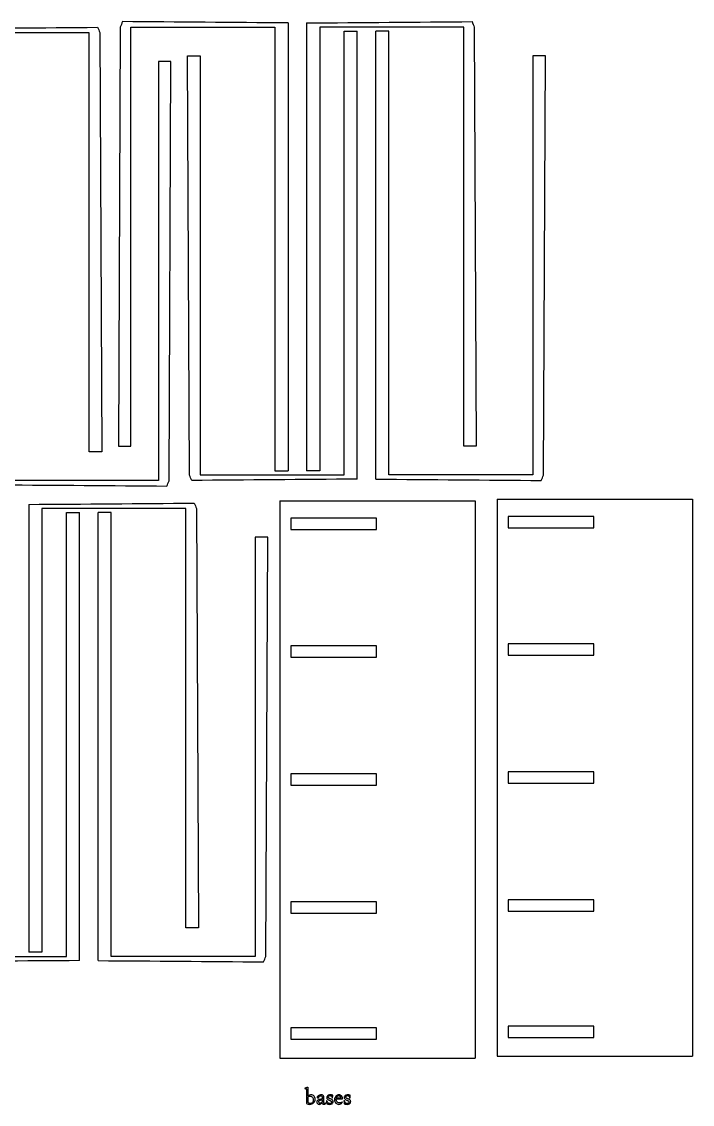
# Model space of a CAD drawing. Extents: x -303 to 288, y -142 to 145.
# Drawn here: x 109.4 to 287.6, y -142.2 to 145.4 of the extents above; entities that cross this region are included whole.
import ezdxf

# ---------------------------------------------------------------- set-up
doc = ezdxf.new("R2010")
doc.units = 0
doc.header["$MEASUREMENT"] = 0
doc.layers.add('LAYER_1', color=7, linetype='CONTINUOUS')

msp = doc.modelspace()

# ---------------------------------------------------------------- linework, layer by layer
at = {"layer": 'LAYER_1', "color": 1}
for points in [[(238.6884, 11.028), (261.4572, 11.028), (261.4572, 14.028), (238.6884, 14.028), (238.6884, 11.028)], [(238.6884, -22.8655), (261.4572, -22.8655), (261.4572, -19.8655), (238.6884, -19.8655), (238.6884, -22.8655)], [(238.6884, -56.8655), (261.4572, -56.8655), (261.4572, -53.8655), (238.6884, -53.8655), (238.6884, -56.8655)], [(238.6884, -90.8655), (261.4572, -90.8655), (261.4572, -87.8655), (238.6884, -87.8655), (238.6884, -90.8655)], [(238.6884, -124.3802), (261.4572, -124.3802), (261.4572, -121.3802), (238.6884, -121.3802), (238.6884, -124.3802)]]:
    msp.add_lwpolyline(points, close=True, dxfattribs=at)
for points, knots in [([(85.6237, 143.6142), (100.2971, 143.7142), (114.9507, 143.8342), (129.6041, 143.9542), (129.6041, 143.9542), (129.8153, 143.4794), (129.9999, 143.0044), (130.1845, 142.5296), (130.1845, 142.5296), (130.1845, 142.5296), (130.7045, 31.1508), (130.7045, 31.1508)], [0, 0, 0, 0, 0.25, 0.25, 0.25, 0.25, 0.5, 0.5, 0.5, 0.5, 1, 1, 1, 1]), ([(180.2009, 145.1093), (165.5275, 145.2093), (150.8739, 145.3293), (136.2205, 145.4493), (136.2205, 145.4493), (136.0093, 144.9745), (135.8247, 144.4995), (135.6401, 144.0247), (135.6401, 144.0247), (135.6401, 144.0247), (135.1201, 32.6459), (135.1201, 32.6459)], [0, 0, 0, 0, 0.25, 0.25, 0.25, 0.25, 0.5, 0.5, 0.5, 0.5, 1, 1, 1, 1]), ([(185.1145, 145.1093), (199.7879, 145.2093), (214.4415, 145.3293), (229.0949, 145.4493), (229.0949, 145.4493), (229.3061, 144.9745), (229.4907, 144.4995), (229.6753, 144.0247), (229.6753, 144.0247), (229.6753, 144.0247), (230.1953, 32.6459), (230.1953, 32.6459)], [0, 0, 0, 0, 0.25, 0.25, 0.25, 0.25, 0.5, 0.5, 0.5, 0.5, 1, 1, 1, 1]), ([(198.5964, 23.9159), (183.923, 23.8159), (169.2694, 23.6959), (154.616, 23.5759), (154.616, 23.5759), (154.4048, 24.0507), (154.2202, 24.5257), (154.0356, 25.0005), (154.0356, 25.0005), (154.0356, 25.0005), (153.5156, 136.3793), (153.5156, 136.3793)], [0, 0, 0, 0, 0.25, 0.25, 0.25, 0.25, 0.5, 0.5, 0.5, 0.5, 1, 1, 1, 1]), ([(203.51, 23.9159), (218.1834, 23.8159), (232.837, 23.6959), (247.4904, 23.5759), (247.4904, 23.5759), (247.7016, 24.0507), (247.8862, 24.5257), (248.0708, 25.0005), (248.0708, 25.0005), (248.0708, 25.0005), (248.5908, 136.3793), (248.5908, 136.3793)], [0, 0, 0, 0, 0.25, 0.25, 0.25, 0.25, 0.5, 0.5, 0.5, 0.5, 1, 1, 1, 1]), ([(104.0192, 22.4208), (118.6926, 22.3208), (133.3462, 22.2008), (147.9996, 22.0808), (147.9996, 22.0808), (148.2108, 22.5556), (148.3954, 23.0306), (148.58, 23.5054), (148.58, 23.5054), (148.58, 23.5054), (149.1, 134.8842), (149.1, 134.8842)], [0, 0, 0, 0, 0.25, 0.25, 0.25, 0.25, 0.5, 0.5, 0.5, 0.5, 1, 1, 1, 1]), ([(111.3191, 17.221), (125.9925, 17.321), (140.6461, 17.441), (155.2995, 17.561), (155.2995, 17.561), (155.5107, 17.0862), (155.6953, 16.6112), (155.8799, 16.1364), (155.8799, 16.1364), (155.8799, 16.1364), (156.3999, -95.2424), (156.3999, -95.2424)], [0, 0, 0, 0, 0.25, 0.25, 0.25, 0.25, 0.5, 0.5, 0.5, 0.5, 1, 1, 1, 1]), ([(180.9659, 13.5456), (180.9659, 13.5456), (203.7347, 13.5456), (203.7347, 13.5456), (203.7347, 13.5456), (203.7347, 13.5456), (203.7347, 10.5456), (203.7347, 10.5456), (203.7347, 10.5456), (203.7347, 10.5456), (180.9659, 10.5456), (180.9659, 10.5456), (180.9659, 10.5456), (180.9659, 10.5456), (180.9659, 13.5456), (180.9659, 13.5456)], [0, 0, 0, 0, 0.2, 0.2, 0.2, 0.2, 0.4, 0.4, 0.4, 0.4, 0.6, 0.6, 0.6, 0.6, 1, 1, 1, 1]), ([(124.801, -103.9724), (110.1276, -104.0724), (95.474, -104.1924), (80.8206, -104.3124), (80.8206, -104.3124), (80.6094, -103.8376), (80.4248, -103.3626), (80.2402, -102.8878), (80.2402, -102.8878), (80.2402, -102.8878), (79.7202, 8.491), (79.7202, 8.491)], [0, 0, 0, 0, 0.25, 0.25, 0.25, 0.25, 0.5, 0.5, 0.5, 0.5, 1, 1, 1, 1]), ([(129.7146, -103.9724), (144.388, -104.0724), (159.0416, -104.1924), (173.695, -104.3124), (173.695, -104.3124), (173.9062, -103.8376), (174.0908, -103.3626), (174.2754, -102.8878), (174.2754, -102.8878), (174.2754, -102.8878), (174.7954, 8.491), (174.7954, 8.491)], [0, 0, 0, 0, 0.25, 0.25, 0.25, 0.25, 0.5, 0.5, 0.5, 0.5, 1, 1, 1, 1]), ([(180.9659, -20.3479), (180.9659, -20.3479), (203.7347, -20.3479), (203.7347, -20.3479), (203.7347, -20.3479), (203.7347, -20.3479), (203.7347, -23.3479), (203.7347, -23.3479), (203.7347, -23.3479), (203.7347, -23.3479), (180.9659, -23.3479), (180.9659, -23.3479), (180.9659, -23.3479), (180.9659, -23.3479), (180.9659, -20.3479), (180.9659, -20.3479)], [0, 0, 0, 0, 0.2, 0.2, 0.2, 0.2, 0.4, 0.4, 0.4, 0.4, 0.6, 0.6, 0.6, 0.6, 1, 1, 1, 1]), ([(180.9659, -54.3479), (180.9659, -54.3479), (203.7347, -54.3479), (203.7347, -54.3479), (203.7347, -54.3479), (203.7347, -54.3479), (203.7347, -57.3479), (203.7347, -57.3479), (203.7347, -57.3479), (203.7347, -57.3479), (180.9659, -57.3479), (180.9659, -57.3479), (180.9659, -57.3479), (180.9659, -57.3479), (180.9659, -54.3479), (180.9659, -54.3479)], [0, 0, 0, 0, 0.2, 0.2, 0.2, 0.2, 0.4, 0.4, 0.4, 0.4, 0.6, 0.6, 0.6, 0.6, 1, 1, 1, 1]), ([(180.9659, -88.3479), (180.9659, -88.3479), (203.7347, -88.3479), (203.7347, -88.3479), (203.7347, -88.3479), (203.7347, -88.3479), (203.7347, -91.3479), (203.7347, -91.3479), (203.7347, -91.3479), (203.7347, -91.3479), (180.9659, -91.3479), (180.9659, -91.3479), (180.9659, -91.3479), (180.9659, -91.3479), (180.9659, -88.3479), (180.9659, -88.3479)], [0, 0, 0, 0, 0.2, 0.2, 0.2, 0.2, 0.4, 0.4, 0.4, 0.4, 0.6, 0.6, 0.6, 0.6, 1, 1, 1, 1]), ([(180.9659, -121.8626), (180.9659, -121.8626), (203.7347, -121.8626), (203.7347, -121.8626), (203.7347, -121.8626), (203.7347, -121.8626), (203.7347, -124.8626), (203.7347, -124.8626), (203.7347, -124.8626), (203.7347, -124.8626), (180.9659, -124.8626), (180.9659, -124.8626), (180.9659, -124.8626), (180.9659, -124.8626), (180.9659, -121.8626), (180.9659, -121.8626)], [0, 0, 0, 0, 0.2, 0.2, 0.2, 0.2, 0.4, 0.4, 0.4, 0.4, 0.6, 0.6, 0.6, 0.6, 1, 1, 1, 1])]:
    msp.add_open_spline(points, degree=3, knots=knots, dxfattribs=at)
for points in [[(138.4367, 32.6457), (138.4367, 32.6457), (138.4367, 143.9833), (138.4367, 143.9833)], [(138.4367, 143.9833), (138.4367, 143.9833), (176.7031, 143.9833), (176.7031, 143.9833)], [(176.7031, 143.9833), (176.7031, 143.9833), (176.7031, 26.1161), (176.7031, 26.1161)], [(180.2009, 145.1093), (180.2009, 145.1093), (180.2009, 26.1161), (180.2009, 26.1161)], [(185.1145, 145.1093), (185.1145, 145.1093), (185.1145, 26.1161), (185.1145, 26.1161)], [(188.6123, 143.9833), (188.6123, 143.9833), (188.6123, 26.1161), (188.6123, 26.1161)], [(226.8787, 143.9833), (226.8787, 143.9833), (188.6123, 143.9833), (188.6123, 143.9833)], [(226.8787, 32.6457), (226.8787, 32.6457), (226.8787, 143.9833), (226.8787, 143.9833)], [(127.3879, 142.4882), (127.3879, 142.4882), (89.1215, 142.4882), (89.1215, 142.4882)], [(127.3879, 31.1506), (127.3879, 31.1506), (127.3879, 142.4882), (127.3879, 142.4882)], [(195.0986, 25.0419), (195.0986, 25.0419), (195.0986, 142.9091), (195.0986, 142.9091)], [(195.0986, 142.9091), (195.0986, 142.9091), (198.5964, 142.9091), (198.5964, 142.9091)], [(198.5964, 23.9159), (198.5964, 23.9159), (198.5964, 142.9091), (198.5964, 142.9091)], [(203.51, 23.9159), (203.51, 23.9159), (203.51, 142.9091), (203.51, 142.9091)], [(207.0078, 142.9091), (207.0078, 142.9091), (203.51, 142.9091), (203.51, 142.9091)], [(207.0078, 25.0419), (207.0078, 25.0419), (207.0078, 142.9091), (207.0078, 142.9091)], [(153.5156, 136.3795), (153.5156, 136.3795), (156.8322, 136.3795), (156.8322, 136.3795)], [(156.8322, 136.3795), (156.8322, 136.3795), (156.8322, 25.0419), (156.8322, 25.0419)], [(245.2742, 136.3795), (245.2742, 136.3795), (245.2742, 25.0419), (245.2742, 25.0419)], [(248.5908, 136.3795), (248.5908, 136.3795), (245.2742, 136.3795), (245.2742, 136.3795)], [(145.7834, 134.8844), (145.7834, 134.8844), (145.7834, 23.5468), (145.7834, 23.5468)], [(149.1, 134.8844), (149.1, 134.8844), (145.7834, 134.8844), (145.7834, 134.8844)], [(135.1201, 32.6457), (135.1201, 32.6457), (138.4367, 32.6457), (138.4367, 32.6457)], [(230.1953, 32.6457), (230.1953, 32.6457), (226.8787, 32.6457), (226.8787, 32.6457)], [(130.7045, 31.1506), (130.7045, 31.1506), (127.3879, 31.1506), (127.3879, 31.1506)], [(176.7031, 26.1161), (176.7031, 26.1161), (180.2009, 26.1161), (180.2009, 26.1161)], [(188.6123, 26.1161), (188.6123, 26.1161), (185.1145, 26.1161), (185.1145, 26.1161)], [(145.7834, 23.5468), (145.7834, 23.5468), (107.517, 23.5468), (107.517, 23.5468)], [(156.8322, 25.0419), (156.8322, 25.0419), (195.0986, 25.0419), (195.0986, 25.0419)], [(245.2742, 25.0419), (245.2742, 25.0419), (207.0078, 25.0419), (207.0078, 25.0419)], [(178.0462, 18.1443), (178.0462, 18.1443), (178.0459, -129.8623), (178.0459, -129.8623)], [(178.0462, 18.1442), (178.0462, 18.1442), (229.9198, 18.1661), (229.9198, 18.1661)], [(203.7347, 18.1517), (203.7347, 18.1517), (203.7347, 18.1377), (203.7347, 18.1377)], [(206.2348, 18.1531), (206.2348, 18.1531), (206.2349, 18.1376), (206.2349, 18.1376)], [(229.9198, 18.1661), (229.9198, 18.1661), (229.9199, -129.8624), (229.9199, -129.8624)], [(235.7687, 18.6267), (235.7687, 18.6267), (235.7684, -129.3799), (235.7684, -129.3799)], [(235.7687, 18.6266), (235.7687, 18.6266), (287.6423, 18.6485), (287.6423, 18.6485)], [(261.4572, 18.6341), (261.4572, 18.6341), (261.4572, 18.6201), (261.4572, 18.6201)], [(263.9573, 18.6355), (263.9573, 18.6355), (263.9574, 18.62), (263.9574, 18.62)], [(287.6423, 18.6485), (287.6423, 18.6485), (287.6424, -129.38), (287.6424, -129.38)], [(111.3191, 17.221), (111.3191, 17.221), (111.3191, -101.7722), (111.3191, -101.7722)], [(114.8169, 16.095), (114.8169, 16.095), (114.8169, -101.7722), (114.8169, -101.7722)], [(153.0833, 16.095), (153.0833, 16.095), (114.8169, 16.095), (114.8169, 16.095)], [(121.3032, -102.8464), (121.3032, -102.8464), (121.3032, 15.0208), (121.3032, 15.0208)], [(121.3032, 15.0208), (121.3032, 15.0208), (124.801, 15.0208), (124.801, 15.0208)], [(124.801, -103.9724), (124.801, -103.9724), (124.801, 15.0208), (124.801, 15.0208)], [(129.7146, -103.9724), (129.7146, -103.9724), (129.7146, 15.0208), (129.7146, 15.0208)], [(133.2124, 15.0208), (133.2124, 15.0208), (129.7146, 15.0208), (129.7146, 15.0208)], [(133.2124, -102.8464), (133.2124, -102.8464), (133.2124, 15.0208), (133.2124, 15.0208)], [(153.0833, -95.2426), (153.0833, -95.2426), (153.0833, 16.095), (153.0833, 16.095)], [(171.4788, 8.4912), (171.4788, 8.4912), (171.4788, -102.8464), (171.4788, -102.8464)], [(174.7954, 8.4912), (174.7954, 8.4912), (171.4788, 8.4912), (171.4788, 8.4912)], [(156.3999, -95.2426), (156.3999, -95.2426), (153.0833, -95.2426), (153.0833, -95.2426)], [(83.0368, -102.8464), (83.0368, -102.8464), (121.3032, -102.8464), (121.3032, -102.8464)], [(114.8169, -101.7722), (114.8169, -101.7722), (111.3191, -101.7722), (111.3191, -101.7722)], [(171.4788, -102.8464), (171.4788, -102.8464), (133.2124, -102.8464), (133.2124, -102.8464)], [(235.7684, -129.38), (235.7684, -129.38), (287.6424, -129.38), (287.6424, -129.38)], [(178.0459, -129.8624), (178.0459, -129.8624), (229.9199, -129.8624), (229.9199, -129.8624)]]:
    msp.add_open_spline(points, degree=3, dxfattribs=at)
at = {"layer": 'LAYER_1', "color": 250}
for points, knots in [([(185.5972, -137.6333), (185.5887, -137.7024), (185.5817, -137.7843), (185.5746, -137.8774), (185.5746, -137.8774), (185.5676, -137.972), (185.5619, -138.0651), (185.5577, -138.1568), (185.5577, -138.1568), (185.5535, -138.2485), (185.5506, -138.336), (185.5478, -138.4193), (185.5478, -138.4193), (185.545, -138.5025), (185.5436, -138.5689), (185.5436, -138.6182), (185.5436, -138.6182), (185.5436, -138.6182), (185.5436, -139.8911), (185.5436, -139.8911), (185.5436, -139.8911), (185.6762, -139.8036), (185.8075, -139.7373), (185.9401, -139.6949), (185.9401, -139.6949), (186.0728, -139.6526), (186.2012, -139.63), (186.3253, -139.63), (186.3253, -139.63), (186.4876, -139.63), (186.6358, -139.6625), (186.7698, -139.726), (186.7698, -139.726), (186.9025, -139.7895), (187.0168, -139.8741), (187.1127, -139.9828), (187.1127, -139.9828), (187.2073, -140.09), (187.2807, -140.2142), (187.3329, -140.3539), (187.3329, -140.3539), (187.3865, -140.495), (187.4119, -140.6432), (187.4119, -140.8012), (187.4119, -140.8012), (187.4119, -141.0016), (187.3752, -141.185), (187.3004, -141.3501), (187.3004, -141.3501), (187.2256, -141.5152), (187.124, -141.6578), (186.997, -141.7763), (186.997, -141.7763), (186.8686, -141.8948), (186.7176, -141.9865), (186.5441, -142.0529), (186.5441, -142.0529), (186.3705, -142.1192), (186.1828, -142.1531), (185.981, -142.1531), (185.981, -142.1531), (185.8413, -142.1531), (185.6932, -142.1361), (185.5365, -142.1051), (185.5365, -142.1051), (185.3813, -142.0726), (185.2332, -142.0218), (185.0935, -141.9499), (185.0935, -141.9499), (185.0977, -141.741), (185.1005, -141.5844), (185.1005, -141.4828), (185.1005, -141.4828), (185.1005, -141.4828), (185.1005, -138.3826), (185.1005, -138.3826), (185.1005, -138.3826), (185.1005, -138.3022), (185.0963, -138.2387), (185.0892, -138.1893), (185.0892, -138.1893), (185.0808, -138.1413), (185.0624, -138.1032), (185.0328, -138.0764), (185.0328, -138.0764), (185.0046, -138.0482), (184.9636, -138.0284), (184.9114, -138.0143), (184.9114, -138.0143), (184.8592, -138.0002), (184.7872, -137.9861), (184.6955, -137.9734), (184.6955, -137.9734), (184.6955, -137.9734), (184.68, -137.8534), (184.68, -137.8534), (184.68, -137.8534), (184.7435, -137.8421), (184.8126, -137.8266), (184.8903, -137.8069), (184.8903, -137.8069), (184.9679, -137.7885), (185.0455, -137.7674), (185.1245, -137.7462), (185.1245, -137.7462), (185.2021, -137.7236), (185.2783, -137.6996), (185.3531, -137.6756), (185.3531, -137.6756), (185.4279, -137.6502), (185.4942, -137.6262), (185.5521, -137.6008), (185.5521, -137.6008), (185.5521, -137.6008), (185.5972, -137.6333), (185.5972, -137.6333)], [0, 0, 0, 0, 0.03333333, 0.03333333, 0.03333333, 0.03333333, 0.06666667, 0.06666667, 0.06666667, 0.06666667, 0.1, 0.1, 0.1, 0.1, 0.13333333, 0.13333333, 0.13333333, 0.13333333, 0.16666667, 0.16666667, 0.16666667, 0.16666667, 0.2, 0.2, 0.2, 0.2, 0.23333333, 0.23333333, 0.23333333, 0.23333333, 0.26666667, 0.26666667, 0.26666667, 0.26666667, 0.3, 0.3, 0.3, 0.3, 0.33333333, 0.33333333, 0.33333333, 0.33333333, 0.36666667, 0.36666667, 0.36666667, 0.36666667, 0.4, 0.4, 0.4, 0.4, 0.43333333, 0.43333333, 0.43333333, 0.43333333, 0.46666667, 0.46666667, 0.46666667, 0.46666667, 0.5, 0.5, 0.5, 0.5, 0.53333333, 0.53333333, 0.53333333, 0.53333333, 0.56666667, 0.56666667, 0.56666667, 0.56666667, 0.6, 0.6, 0.6, 0.6, 0.63333333, 0.63333333, 0.63333333, 0.63333333, 0.66666667, 0.66666667, 0.66666667, 0.66666667, 0.7, 0.7, 0.7, 0.7, 0.73333333, 0.73333333, 0.73333333, 0.73333333, 0.76666667, 0.76666667, 0.76666667, 0.76666667, 0.8, 0.8, 0.8, 0.8, 0.83333333, 0.83333333, 0.83333333, 0.83333333, 0.86666667, 0.86666667, 0.86666667, 0.86666667, 0.9, 0.9, 0.9, 0.9, 0.93333333, 0.93333333, 0.93333333, 0.93333333, 1, 1, 1, 1]), ([(185.5436, -141.5618), (185.5436, -141.6112), (185.5591, -141.6578), (185.5916, -141.7043), (185.5916, -141.7043), (185.6226, -141.7495), (185.6649, -141.789), (185.7172, -141.8243), (185.7172, -141.8243), (185.7694, -141.8581), (185.83, -141.8864), (185.9006, -141.9061), (185.9006, -141.9061), (185.9712, -141.9273), (186.0445, -141.9372), (186.1221, -141.9372), (186.1221, -141.9372), (186.2576, -141.9372), (186.3747, -141.9089), (186.4763, -141.8525), (186.4763, -141.8525), (186.5765, -141.796), (186.6584, -141.7213), (186.7233, -141.6281), (186.7233, -141.6281), (186.7882, -141.5336), (186.8362, -141.4263), (186.8686, -141.3064), (186.8686, -141.3064), (186.8997, -141.1879), (186.9166, -141.0637), (186.9166, -140.9367), (186.9166, -140.9367), (186.9166, -140.8055), (186.8968, -140.6799), (186.8587, -140.5613), (186.8587, -140.5613), (186.8192, -140.4428), (186.7642, -140.3384), (186.6908, -140.2481), (186.6908, -140.2481), (186.6174, -140.1592), (186.5285, -140.0886), (186.4213, -140.0364), (186.4213, -140.0364), (186.3155, -139.9828), (186.1955, -139.9574), (186.0601, -139.9574), (186.0601, -139.9574), (185.9796, -139.9574), (185.8964, -139.9673), (185.8103, -139.9856), (185.8103, -139.9856), (185.7228, -140.0054), (185.6339, -140.0406), (185.5436, -140.0943), (185.5436, -140.0943), (185.5436, -140.0943), (185.5436, -141.5618), (185.5436, -141.5618)], [0, 0, 0, 0, 0.0625, 0.0625, 0.0625, 0.0625, 0.125, 0.125, 0.125, 0.125, 0.1875, 0.1875, 0.1875, 0.1875, 0.25, 0.25, 0.25, 0.25, 0.3125, 0.3125, 0.3125, 0.3125, 0.375, 0.375, 0.375, 0.375, 0.4375, 0.4375, 0.4375, 0.4375, 0.5, 0.5, 0.5, 0.5, 0.5625, 0.5625, 0.5625, 0.5625, 0.625, 0.625, 0.625, 0.625, 0.6875, 0.6875, 0.6875, 0.6875, 0.75, 0.75, 0.75, 0.75, 0.8125, 0.8125, 0.8125, 0.8125, 0.875, 0.875, 0.875, 0.875, 1, 1, 1, 1]), ([(189.259, -140.7349), (189.2619, -140.7151), (189.2633, -140.6912), (189.2633, -140.6643), (189.2633, -140.6643), (189.2633, -140.6643), (189.2633, -140.3624), (189.2633, -140.3624), (189.2633, -140.3624), (189.2633, -140.2213), (189.2294, -140.1055), (189.1631, -140.0124), (189.1631, -140.0124), (189.0954, -139.9207), (188.9867, -139.8741), (188.8385, -139.8741), (188.8385, -139.8741), (188.7581, -139.8741), (188.6904, -139.8897), (188.6339, -139.9179), (188.6339, -139.9179), (188.5775, -139.9475), (188.5295, -139.9842), (188.4928, -140.0322), (188.4928, -140.0322), (188.4561, -140.0787), (188.4279, -140.1324), (188.4096, -140.193), (188.4096, -140.193), (188.3926, -140.2537), (188.3827, -140.3172), (188.3827, -140.3835), (188.3827, -140.3835), (188.339, -140.4188), (188.2783, -140.4372), (188.2007, -140.4372), (188.2007, -140.4372), (188.1386, -140.4372), (188.078, -140.423), (188.0215, -140.3934), (188.0215, -140.3934), (187.9651, -140.3652), (187.9368, -140.3214), (187.9368, -140.2636), (187.9368, -140.2636), (187.9368, -140.2184), (187.9538, -140.1733), (187.9891, -140.1267), (187.9891, -140.1267), (188.0229, -140.0801), (188.0681, -140.0336), (188.1245, -139.9884), (188.1245, -139.9884), (188.181, -139.9433), (188.2445, -139.8995), (188.3136, -139.8586), (188.3136, -139.8586), (188.3813, -139.8163), (188.4519, -139.781), (188.5239, -139.75), (188.5239, -139.75), (188.7087, -139.6709), (188.8907, -139.63), (189.07, -139.63), (189.07, -139.63), (189.1574, -139.63), (189.2407, -139.6427), (189.3169, -139.6653), (189.3169, -139.6653), (189.3945, -139.6893), (189.4622, -139.726), (189.5201, -139.7768), (189.5201, -139.7768), (189.578, -139.829), (189.6231, -139.8939), (189.657, -139.9743), (189.657, -139.9743), (189.6894, -140.0533), (189.7064, -140.1493), (189.7064, -140.2594), (189.7064, -140.2594), (189.7064, -140.4245), (189.7035, -140.615), (189.6979, -140.8323), (189.6979, -140.8323), (189.6923, -141.0482), (189.6894, -141.2881), (189.6894, -141.5533), (189.6894, -141.5533), (189.6894, -141.6606), (189.7106, -141.7452), (189.7515, -141.8045), (189.7515, -141.8045), (189.7924, -141.8652), (189.8503, -141.8962), (189.9251, -141.8962), (189.9251, -141.8962), (189.9914, -141.8962), (190.0634, -141.8722), (190.1396, -141.8257), (190.1396, -141.8257), (190.1396, -141.8257), (190.2144, -141.9372), (190.2144, -141.9372), (190.2144, -141.9372), (190.1509, -141.9978), (190.0732, -142.0472), (189.9815, -142.0867), (189.9815, -142.0867), (189.8884, -142.1248), (189.7953, -142.1446), (189.7021, -142.1446), (189.7021, -142.1446), (189.6062, -142.1446), (189.5173, -142.1178), (189.4354, -142.0656), (189.4354, -142.0656), (189.3536, -142.0134), (189.3, -141.923), (189.2717, -141.7975), (189.2717, -141.7975), (189.2449, -141.8158), (189.2012, -141.8454), (189.1433, -141.8835), (189.1433, -141.8835), (189.0855, -141.9216), (189.0206, -141.9611), (188.9458, -142.0021), (188.9458, -142.0021), (188.871, -142.0416), (188.7906, -142.0769), (188.7059, -142.1065), (188.7059, -142.1065), (188.6198, -142.1375), (188.5394, -142.1531), (188.4618, -142.1531), (188.4618, -142.1531), (188.3715, -142.1531), (188.2882, -142.1361), (188.2134, -142.1023), (188.2134, -142.1023), (188.1386, -142.0698), (188.0751, -142.0246), (188.0215, -141.9682), (188.0215, -141.9682), (187.9679, -141.9118), (187.927, -141.8468), (187.8973, -141.7749), (187.8973, -141.7749), (187.8691, -141.7015), (187.8536, -141.6239), (187.8536, -141.5406), (187.8536, -141.5406), (187.8536, -141.3995), (187.8945, -141.2796), (187.9764, -141.1794), (187.9764, -141.1794), (188.0568, -141.0778), (188.164, -141.0002), (188.2967, -140.9452), (188.2967, -140.9452), (188.3926, -140.9071), (188.521, -140.8675), (188.6833, -140.828), (188.6833, -140.828), (188.8442, -140.7871), (189.0361, -140.7561), (189.259, -140.7349)], [0, 0, 0, 0, 0.02325581, 0.02325581, 0.02325581, 0.02325581, 0.04651163, 0.04651163, 0.04651163, 0.04651163, 0.06976744, 0.06976744, 0.06976744, 0.06976744, 0.09302326, 0.09302326, 0.09302326, 0.09302326, 0.11627907, 0.11627907, 0.11627907, 0.11627907, 0.13953488, 0.13953488, 0.13953488, 0.13953488, 0.1627907, 0.1627907, 0.1627907, 0.1627907, 0.18604651, 0.18604651, 0.18604651, 0.18604651, 0.20930233, 0.20930233, 0.20930233, 0.20930233, 0.23255814, 0.23255814, 0.23255814, 0.23255814, 0.25581395, 0.25581395, 0.25581395, 0.25581395, 0.27906977, 0.27906977, 0.27906977, 0.27906977, 0.30232558, 0.30232558, 0.30232558, 0.30232558, 0.3255814, 0.3255814, 0.3255814, 0.3255814, 0.34883721, 0.34883721, 0.34883721, 0.34883721, 0.37209302, 0.37209302, 0.37209302, 0.37209302, 0.39534884, 0.39534884, 0.39534884, 0.39534884, 0.41860465, 0.41860465, 0.41860465, 0.41860465, 0.44186047, 0.44186047, 0.44186047, 0.44186047, 0.46511628, 0.46511628, 0.46511628, 0.46511628, 0.48837209, 0.48837209, 0.48837209, 0.48837209, 0.51162791, 0.51162791, 0.51162791, 0.51162791, 0.53488372, 0.53488372, 0.53488372, 0.53488372, 0.55813953, 0.55813953, 0.55813953, 0.55813953, 0.58139535, 0.58139535, 0.58139535, 0.58139535, 0.60465116, 0.60465116, 0.60465116, 0.60465116, 0.62790698, 0.62790698, 0.62790698, 0.62790698, 0.65116279, 0.65116279, 0.65116279, 0.65116279, 0.6744186, 0.6744186, 0.6744186, 0.6744186, 0.69767442, 0.69767442, 0.69767442, 0.69767442, 0.72093023, 0.72093023, 0.72093023, 0.72093023, 0.74418605, 0.74418605, 0.74418605, 0.74418605, 0.76744186, 0.76744186, 0.76744186, 0.76744186, 0.79069767, 0.79069767, 0.79069767, 0.79069767, 0.81395349, 0.81395349, 0.81395349, 0.81395349, 0.8372093, 0.8372093, 0.8372093, 0.8372093, 0.86046512, 0.86046512, 0.86046512, 0.86046512, 0.88372093, 0.88372093, 0.88372093, 0.88372093, 0.90697674, 0.90697674, 0.90697674, 0.90697674, 0.93023256, 0.93023256, 0.93023256, 0.93023256, 0.95348837, 0.95348837, 0.95348837, 0.95348837, 1, 1, 1, 1]), ([(189.252, -141.5985), (189.252, -141.4828), (189.2534, -141.3699), (189.2562, -141.2598), (189.2562, -141.2598), (189.2576, -141.1498), (189.259, -141.0369), (189.259, -140.9212), (189.259, -140.9212), (189.1857, -140.9282), (189.1095, -140.9395), (189.0347, -140.9522), (189.0347, -140.9522), (188.9585, -140.9635), (188.8851, -140.9804), (188.8131, -140.9988), (188.8131, -140.9988), (188.7412, -141.0185), (188.6734, -141.0425), (188.6099, -141.0736), (188.6099, -141.0736), (188.5478, -141.1032), (188.4928, -141.1399), (188.4491, -141.1808), (188.4491, -141.1808), (188.3799, -141.2415), (188.3461, -141.3205), (188.3461, -141.4165), (188.3461, -141.4165), (188.3461, -141.5322), (188.3757, -141.6295), (188.435, -141.71), (188.435, -141.71), (188.4942, -141.7904), (188.5859, -141.8299), (188.7101, -141.8299), (188.7101, -141.8299), (188.7976, -141.8299), (188.8907, -141.8087), (188.9867, -141.7678), (188.9867, -141.7678), (189.0827, -141.7269), (189.1716, -141.6705), (189.252, -141.5985)], [0, 0, 0, 0, 0.08333333, 0.08333333, 0.08333333, 0.08333333, 0.16666667, 0.16666667, 0.16666667, 0.16666667, 0.25, 0.25, 0.25, 0.25, 0.33333333, 0.33333333, 0.33333333, 0.33333333, 0.41666667, 0.41666667, 0.41666667, 0.41666667, 0.5, 0.5, 0.5, 0.5, 0.58333333, 0.58333333, 0.58333333, 0.58333333, 0.66666667, 0.66666667, 0.66666667, 0.66666667, 0.75, 0.75, 0.75, 0.75, 0.83333333, 0.83333333, 0.83333333, 0.83333333, 1, 1, 1, 1]), ([(191.9261, -140.416), (191.9176, -140.3313), (191.8964, -140.2509), (191.8612, -140.1789), (191.8612, -140.1789), (191.8273, -140.1055), (191.7821, -140.042), (191.7257, -139.9898), (191.7257, -139.9898), (191.6692, -139.9376), (191.6029, -139.8967), (191.5281, -139.8685), (191.5281, -139.8685), (191.4548, -139.8389), (191.3743, -139.8247), (191.2897, -139.8247), (191.2897, -139.8247), (191.236, -139.8247), (191.1866, -139.8332), (191.1387, -139.8501), (191.1387, -139.8501), (191.0893, -139.8657), (191.0469, -139.8897), (191.0103, -139.9207), (191.0103, -139.9207), (190.9722, -139.9503), (190.9425, -139.9884), (190.9214, -140.0336), (190.9214, -140.0336), (190.8988, -140.0787), (190.8875, -140.1309), (190.8875, -140.1888), (190.8875, -140.1888), (190.8875, -140.2579), (190.9058, -140.3172), (190.9397, -140.368), (190.9397, -140.368), (190.9736, -140.4202), (191.0201, -140.4654), (191.0766, -140.5049), (191.0766, -140.5049), (191.133, -140.5444), (191.1979, -140.5797), (191.2699, -140.6107), (191.2699, -140.6107), (191.3433, -140.6404), (191.4181, -140.6714), (191.4957, -140.701), (191.4957, -140.701), (191.5818, -140.7377), (191.6664, -140.7758), (191.7497, -140.8153), (191.7497, -140.8153), (191.8343, -140.8548), (191.9091, -140.9014), (191.9755, -140.955), (191.9755, -140.955), (192.0418, -141.0101), (192.094, -141.0736), (192.1349, -141.1484), (192.1349, -141.1484), (192.1744, -141.2217), (192.1942, -141.3106), (192.1942, -141.4122), (192.1942, -141.4122), (192.1942, -141.542), (192.1674, -141.6535), (192.1123, -141.7452), (192.1123, -141.7452), (192.0559, -141.837), (191.9853, -141.9146), (191.8964, -141.9753), (191.8964, -141.9753), (191.8089, -142.0359), (191.7088, -142.0797), (191.5973, -142.1093), (191.5973, -142.1093), (191.4858, -142.1375), (191.3729, -142.1531), (191.26, -142.1531), (191.26, -142.1531), (191.1881, -142.1531), (191.1161, -142.1474), (191.0427, -142.1361), (191.0427, -142.1361), (190.9693, -142.1248), (190.9016, -142.1121), (190.8381, -142.0994), (190.8381, -142.0994), (190.7803, -142.0853), (190.7252, -142.0712), (190.6716, -142.0599), (190.6716, -142.0599), (190.6166, -142.0472), (190.5587, -142.0388), (190.4952, -142.0331), (190.4952, -142.0331), (190.4924, -141.9851), (190.4882, -141.9259), (190.4811, -141.8553), (190.4811, -141.8553), (190.474, -141.7833), (190.467, -141.71), (190.4585, -141.6352), (190.4585, -141.6352), (190.4501, -141.5618), (190.4402, -141.4898), (190.4317, -141.4221), (190.4317, -141.4221), (190.4218, -141.3558), (190.4105, -141.3022), (190.4007, -141.2641), (190.4007, -141.2641), (190.4007, -141.2641), (190.5404, -141.226), (190.5404, -141.226), (190.5404, -141.226), (190.5799, -141.3205), (190.6222, -141.4108), (190.6688, -141.4997), (190.6688, -141.4997), (190.7153, -141.5872), (190.7718, -141.6648), (190.8367, -141.7325), (190.8367, -141.7325), (190.9016, -141.8003), (190.975, -141.8553), (191.0568, -141.8962), (191.0568, -141.8962), (191.1401, -141.9372), (191.2374, -141.9583), (191.3503, -141.9583), (191.3503, -141.9583), (191.459, -141.9583), (191.5535, -141.9287), (191.6368, -141.8694), (191.6368, -141.8694), (191.7186, -141.8102), (191.761, -141.7198), (191.761, -141.5985), (191.761, -141.5985), (191.761, -141.5293), (191.744, -141.4687), (191.713, -141.415), (191.713, -141.415), (191.6805, -141.3614), (191.6382, -141.3135), (191.5846, -141.2725), (191.5846, -141.2725), (191.531, -141.2302), (191.4703, -141.1935), (191.4025, -141.1625), (191.4025, -141.1625), (191.3348, -141.13), (191.2643, -141.099), (191.1895, -141.0693), (191.1895, -141.0693), (191.1048, -141.0341), (191.0201, -140.996), (190.9355, -140.955), (190.9355, -140.955), (190.8508, -140.9155), (190.776, -140.869), (190.7097, -140.8153), (190.7097, -140.8153), (190.6434, -140.7617), (190.5898, -140.6968), (190.5488, -140.6234), (190.5488, -140.6234), (190.5079, -140.5486), (190.4867, -140.4583), (190.4867, -140.3539), (190.4867, -140.3539), (190.4867, -140.2269), (190.5136, -140.1182), (190.5672, -140.0279), (190.5672, -140.0279), (190.6208, -139.9362), (190.6899, -139.8614), (190.7746, -139.8022), (190.7746, -139.8022), (190.8579, -139.7429), (190.9538, -139.6992), (191.0611, -139.6723), (191.0611, -139.6723), (191.1697, -139.6441), (191.277, -139.63), (191.3842, -139.63), (191.3842, -139.63), (191.4943, -139.63), (191.6043, -139.6413), (191.713, -139.6639), (191.713, -139.6639), (191.8216, -139.6865), (191.9444, -139.6992), (192.0827, -139.7048), (192.0827, -139.7048), (192.0742, -139.7937), (192.0686, -139.877), (192.0658, -139.9546), (192.0658, -139.9546), (192.0629, -140.0336), (192.0615, -140.1182), (192.0615, -140.21), (192.0615, -140.21), (192.0615, -140.21), (192.0615, -140.4118), (192.0615, -140.4118), (192.0615, -140.4118), (192.0615, -140.4118), (191.9261, -140.416), (191.9261, -140.416)], [0, 0, 0, 0, 0.01851852, 0.01851852, 0.01851852, 0.01851852, 0.03703704, 0.03703704, 0.03703704, 0.03703704, 0.05555556, 0.05555556, 0.05555556, 0.05555556, 0.07407407, 0.07407407, 0.07407407, 0.07407407, 0.09259259, 0.09259259, 0.09259259, 0.09259259, 0.11111111, 0.11111111, 0.11111111, 0.11111111, 0.12962963, 0.12962963, 0.12962963, 0.12962963, 0.14814815, 0.14814815, 0.14814815, 0.14814815, 0.16666667, 0.16666667, 0.16666667, 0.16666667, 0.18518519, 0.18518519, 0.18518519, 0.18518519, 0.2037037, 0.2037037, 0.2037037, 0.2037037, 0.22222222, 0.22222222, 0.22222222, 0.22222222, 0.24074074, 0.24074074, 0.24074074, 0.24074074, 0.25925926, 0.25925926, 0.25925926, 0.25925926, 0.27777778, 0.27777778, 0.27777778, 0.27777778, 0.2962963, 0.2962963, 0.2962963, 0.2962963, 0.31481481, 0.31481481, 0.31481481, 0.31481481, 0.33333333, 0.33333333, 0.33333333, 0.33333333, 0.35185185, 0.35185185, 0.35185185, 0.35185185, 0.37037037, 0.37037037, 0.37037037, 0.37037037, 0.38888889, 0.38888889, 0.38888889, 0.38888889, 0.40740741, 0.40740741, 0.40740741, 0.40740741, 0.42592593, 0.42592593, 0.42592593, 0.42592593, 0.44444444, 0.44444444, 0.44444444, 0.44444444, 0.46296296, 0.46296296, 0.46296296, 0.46296296, 0.48148148, 0.48148148, 0.48148148, 0.48148148, 0.5, 0.5, 0.5, 0.5, 0.51851852, 0.51851852, 0.51851852, 0.51851852, 0.53703704, 0.53703704, 0.53703704, 0.53703704, 0.55555556, 0.55555556, 0.55555556, 0.55555556, 0.57407407, 0.57407407, 0.57407407, 0.57407407, 0.59259259, 0.59259259, 0.59259259, 0.59259259, 0.61111111, 0.61111111, 0.61111111, 0.61111111, 0.62962963, 0.62962963, 0.62962963, 0.62962963, 0.64814815, 0.64814815, 0.64814815, 0.64814815, 0.66666667, 0.66666667, 0.66666667, 0.66666667, 0.68518519, 0.68518519, 0.68518519, 0.68518519, 0.7037037, 0.7037037, 0.7037037, 0.7037037, 0.72222222, 0.72222222, 0.72222222, 0.72222222, 0.74074074, 0.74074074, 0.74074074, 0.74074074, 0.75925926, 0.75925926, 0.75925926, 0.75925926, 0.77777778, 0.77777778, 0.77777778, 0.77777778, 0.7962963, 0.7962963, 0.7962963, 0.7962963, 0.81481481, 0.81481481, 0.81481481, 0.81481481, 0.83333333, 0.83333333, 0.83333333, 0.83333333, 0.85185185, 0.85185185, 0.85185185, 0.85185185, 0.87037037, 0.87037037, 0.87037037, 0.87037037, 0.88888889, 0.88888889, 0.88888889, 0.88888889, 0.90740741, 0.90740741, 0.90740741, 0.90740741, 0.92592593, 0.92592593, 0.92592593, 0.92592593, 0.94444444, 0.94444444, 0.94444444, 0.94444444, 0.96296296, 0.96296296, 0.96296296, 0.96296296, 1, 1, 1, 1]), ([(194.6707, -141.6112), (194.5818, -141.7269), (194.4915, -141.82), (194.3969, -141.8906), (194.3969, -141.8906), (194.3038, -141.9597), (194.2135, -142.0148), (194.1288, -142.0529), (194.1288, -142.0529), (194.0427, -142.0924), (193.9651, -142.1178), (193.8932, -142.1319), (193.8932, -142.1319), (193.8212, -142.146), (193.7648, -142.1531), (193.7238, -142.1531), (193.7238, -142.1531), (193.5531, -142.1531), (193.395, -142.1206), (193.2525, -142.0571), (193.2525, -142.0571), (193.1086, -141.9936), (192.9858, -141.9075), (192.8828, -141.7975), (192.8828, -141.7975), (192.7784, -141.6874), (192.6994, -141.5576), (192.6429, -141.4108), (192.6429, -141.4108), (192.5865, -141.2627), (192.5583, -141.106), (192.5583, -140.9409), (192.5583, -140.9409), (192.5583, -140.7561), (192.5921, -140.5853), (192.6585, -140.4259), (192.6585, -140.4259), (192.7262, -140.2678), (192.8165, -140.1295), (192.928, -140.011), (192.928, -140.011), (193.0395, -139.8925), (193.1679, -139.7993), (193.3146, -139.7316), (193.3146, -139.7316), (193.46, -139.6639), (193.6109, -139.63), (193.7648, -139.63), (193.7648, -139.63), (193.8889, -139.63), (194.0061, -139.6512), (194.1189, -139.6907), (194.1189, -139.6907), (194.2304, -139.7302), (194.3278, -139.7881), (194.4096, -139.8628), (194.4096, -139.8628), (194.4929, -139.9362), (194.5592, -140.0265), (194.6086, -140.1309), (194.6086, -140.1309), (194.658, -140.2354), (194.682, -140.3525), (194.682, -140.4823), (194.682, -140.4823), (194.682, -140.4823), (194.682, -140.5402), (194.682, -140.5402), (194.682, -140.5402), (194.682, -140.5402), (194.6791, -140.598), (194.6791, -140.598), (194.6791, -140.598), (194.665, -140.6728), (194.6255, -140.7095), (194.5634, -140.7095), (194.5634, -140.7095), (194.5634, -140.7095), (192.9999, -140.7095), (192.9999, -140.7095), (192.9999, -140.7095), (193.0028, -140.9), (193.0324, -141.0623), (193.0874, -141.1977), (193.0874, -141.1977), (193.1425, -141.3332), (193.213, -141.4433), (193.3005, -141.5279), (193.3005, -141.5279), (193.3866, -141.614), (193.4839, -141.6761), (193.5912, -141.717), (193.5912, -141.717), (193.6984, -141.7565), (193.8043, -141.7763), (193.9101, -141.7763), (193.9101, -141.7763), (194.023, -141.7763), (194.1302, -141.7565), (194.2318, -141.7184), (194.2318, -141.7184), (194.3334, -141.6803), (194.4421, -141.6041), (194.555, -141.4912), (194.555, -141.4912), (194.555, -141.4912), (194.6707, -141.6112), (194.6707, -141.6112)], [0, 0, 0, 0, 0.03571429, 0.03571429, 0.03571429, 0.03571429, 0.07142857, 0.07142857, 0.07142857, 0.07142857, 0.10714286, 0.10714286, 0.10714286, 0.10714286, 0.14285714, 0.14285714, 0.14285714, 0.14285714, 0.17857143, 0.17857143, 0.17857143, 0.17857143, 0.21428571, 0.21428571, 0.21428571, 0.21428571, 0.25, 0.25, 0.25, 0.25, 0.28571429, 0.28571429, 0.28571429, 0.28571429, 0.32142857, 0.32142857, 0.32142857, 0.32142857, 0.35714286, 0.35714286, 0.35714286, 0.35714286, 0.39285714, 0.39285714, 0.39285714, 0.39285714, 0.42857143, 0.42857143, 0.42857143, 0.42857143, 0.46428571, 0.46428571, 0.46428571, 0.46428571, 0.5, 0.5, 0.5, 0.5, 0.53571429, 0.53571429, 0.53571429, 0.53571429, 0.57142857, 0.57142857, 0.57142857, 0.57142857, 0.60714286, 0.60714286, 0.60714286, 0.60714286, 0.64285714, 0.64285714, 0.64285714, 0.64285714, 0.67857143, 0.67857143, 0.67857143, 0.67857143, 0.71428571, 0.71428571, 0.71428571, 0.71428571, 0.75, 0.75, 0.75, 0.75, 0.78571429, 0.78571429, 0.78571429, 0.78571429, 0.82142857, 0.82142857, 0.82142857, 0.82142857, 0.85714286, 0.85714286, 0.85714286, 0.85714286, 0.89285714, 0.89285714, 0.89285714, 0.89285714, 0.92857143, 0.92857143, 0.92857143, 0.92857143, 1, 1, 1, 1]), ([(194.0583, -140.5232), (194.1133, -140.5232), (194.15, -140.5134), (194.1655, -140.4922), (194.1655, -140.4922), (194.1824, -140.4724), (194.1909, -140.4372), (194.1909, -140.3878), (194.1909, -140.3878), (194.1909, -140.313), (194.1782, -140.2424), (194.1528, -140.1761), (194.1528, -140.1761), (194.1288, -140.1098), (194.0935, -140.0519), (194.0456, -140.0025), (194.0456, -140.0025), (193.999, -139.9531), (193.9411, -139.9151), (193.872, -139.8868), (193.872, -139.8868), (193.8029, -139.86), (193.7267, -139.8459), (193.6406, -139.8459), (193.6406, -139.8459), (193.5743, -139.8459), (193.5079, -139.8614), (193.443, -139.8911), (193.443, -139.8911), (193.3767, -139.9221), (193.3146, -139.9658), (193.2568, -140.0237), (193.2568, -140.0237), (193.1989, -140.0816), (193.1481, -140.1521), (193.1058, -140.2368), (193.1058, -140.2368), (193.0634, -140.32), (193.0338, -140.416), (193.0169, -140.5232), (193.0169, -140.5232), (193.0169, -140.5232), (194.0583, -140.5232), (194.0583, -140.5232)], [0, 0, 0, 0, 0.08333333, 0.08333333, 0.08333333, 0.08333333, 0.16666667, 0.16666667, 0.16666667, 0.16666667, 0.25, 0.25, 0.25, 0.25, 0.33333333, 0.33333333, 0.33333333, 0.33333333, 0.41666667, 0.41666667, 0.41666667, 0.41666667, 0.5, 0.5, 0.5, 0.5, 0.58333333, 0.58333333, 0.58333333, 0.58333333, 0.66666667, 0.66666667, 0.66666667, 0.66666667, 0.75, 0.75, 0.75, 0.75, 0.83333333, 0.83333333, 0.83333333, 0.83333333, 1, 1, 1, 1]), ([(196.5813, -140.416), (196.5728, -140.3313), (196.5516, -140.2509), (196.5164, -140.1789), (196.5164, -140.1789), (196.4825, -140.1055), (196.4373, -140.042), (196.3809, -139.9898), (196.3809, -139.9898), (196.3244, -139.9376), (196.2581, -139.8967), (196.1833, -139.8685), (196.1833, -139.8685), (196.11, -139.8389), (196.0295, -139.8247), (195.9449, -139.8247), (195.9449, -139.8247), (195.8912, -139.8247), (195.8418, -139.8332), (195.7939, -139.8501), (195.7939, -139.8501), (195.7445, -139.8657), (195.7021, -139.8897), (195.6655, -139.9207), (195.6655, -139.9207), (195.6274, -139.9503), (195.5977, -139.9884), (195.5766, -140.0336), (195.5766, -140.0336), (195.554, -140.0787), (195.5427, -140.1309), (195.5427, -140.1888), (195.5427, -140.1888), (195.5427, -140.2579), (195.561, -140.3172), (195.5949, -140.368), (195.5949, -140.368), (195.6288, -140.4202), (195.6753, -140.4654), (195.7318, -140.5049), (195.7318, -140.5049), (195.7882, -140.5444), (195.8531, -140.5797), (195.9251, -140.6107), (195.9251, -140.6107), (195.9985, -140.6404), (196.0733, -140.6714), (196.1509, -140.701), (196.1509, -140.701), (196.237, -140.7377), (196.3216, -140.7758), (196.4049, -140.8153), (196.4049, -140.8153), (196.4895, -140.8548), (196.5643, -140.9014), (196.6307, -140.955), (196.6307, -140.955), (196.697, -141.0101), (196.7492, -141.0736), (196.7901, -141.1484), (196.7901, -141.1484), (196.8296, -141.2217), (196.8494, -141.3106), (196.8494, -141.4122), (196.8494, -141.4122), (196.8494, -141.542), (196.8226, -141.6535), (196.7675, -141.7452), (196.7675, -141.7452), (196.7111, -141.837), (196.6405, -141.9146), (196.5516, -141.9753), (196.5516, -141.9753), (196.4641, -142.0359), (196.364, -142.0797), (196.2525, -142.1093), (196.2525, -142.1093), (196.141, -142.1375), (196.0281, -142.1531), (195.9152, -142.1531), (195.9152, -142.1531), (195.8433, -142.1531), (195.7713, -142.1474), (195.6979, -142.1361), (195.6979, -142.1361), (195.6245, -142.1248), (195.5568, -142.1121), (195.4933, -142.0994), (195.4933, -142.0994), (195.4355, -142.0853), (195.3804, -142.0712), (195.3268, -142.0599), (195.3268, -142.0599), (195.2718, -142.0472), (195.2139, -142.0388), (195.1504, -142.0331), (195.1504, -142.0331), (195.1476, -141.9851), (195.1434, -141.9259), (195.1363, -141.8553), (195.1363, -141.8553), (195.1292, -141.7833), (195.1222, -141.71), (195.1137, -141.6352), (195.1137, -141.6352), (195.1053, -141.5618), (195.0954, -141.4898), (195.0869, -141.4221), (195.0869, -141.4221), (195.077, -141.3558), (195.0657, -141.3022), (195.0559, -141.2641), (195.0559, -141.2641), (195.0559, -141.2641), (195.1956, -141.226), (195.1956, -141.226), (195.1956, -141.226), (195.2351, -141.3205), (195.2774, -141.4108), (195.324, -141.4997), (195.324, -141.4997), (195.3705, -141.5872), (195.427, -141.6648), (195.4919, -141.7325), (195.4919, -141.7325), (195.5568, -141.8003), (195.6302, -141.8553), (195.712, -141.8962), (195.712, -141.8962), (195.7953, -141.9372), (195.8926, -141.9583), (196.0055, -141.9583), (196.0055, -141.9583), (196.1142, -141.9583), (196.2087, -141.9287), (196.292, -141.8694), (196.292, -141.8694), (196.3738, -141.8102), (196.4162, -141.7198), (196.4162, -141.5985), (196.4162, -141.5985), (196.4162, -141.5293), (196.3992, -141.4687), (196.3682, -141.415), (196.3682, -141.415), (196.3357, -141.3614), (196.2934, -141.3135), (196.2398, -141.2725), (196.2398, -141.2725), (196.1862, -141.2302), (196.1255, -141.1935), (196.0577, -141.1625), (196.0577, -141.1625), (195.99, -141.13), (195.9195, -141.099), (195.8447, -141.0693), (195.8447, -141.0693), (195.76, -141.0341), (195.6753, -140.996), (195.5907, -140.955), (195.5907, -140.955), (195.506, -140.9155), (195.4312, -140.869), (195.3649, -140.8153), (195.3649, -140.8153), (195.2986, -140.7617), (195.245, -140.6968), (195.204, -140.6234), (195.204, -140.6234), (195.1631, -140.5486), (195.1419, -140.4583), (195.1419, -140.3539), (195.1419, -140.3539), (195.1419, -140.2269), (195.1688, -140.1182), (195.2224, -140.0279), (195.2224, -140.0279), (195.276, -139.9362), (195.3451, -139.8614), (195.4298, -139.8022), (195.4298, -139.8022), (195.5131, -139.7429), (195.609, -139.6992), (195.7163, -139.6723), (195.7163, -139.6723), (195.8249, -139.6441), (195.9322, -139.63), (196.0394, -139.63), (196.0394, -139.63), (196.1495, -139.63), (196.2595, -139.6413), (196.3682, -139.6639), (196.3682, -139.6639), (196.4768, -139.6865), (196.5996, -139.6992), (196.7379, -139.7048), (196.7379, -139.7048), (196.7294, -139.7937), (196.7238, -139.877), (196.721, -139.9546), (196.721, -139.9546), (196.7181, -140.0336), (196.7167, -140.1182), (196.7167, -140.21), (196.7167, -140.21), (196.7167, -140.21), (196.7167, -140.4118), (196.7167, -140.4118), (196.7167, -140.4118), (196.7167, -140.4118), (196.5813, -140.416), (196.5813, -140.416)], [0, 0, 0, 0, 0.01851852, 0.01851852, 0.01851852, 0.01851852, 0.03703704, 0.03703704, 0.03703704, 0.03703704, 0.05555556, 0.05555556, 0.05555556, 0.05555556, 0.07407407, 0.07407407, 0.07407407, 0.07407407, 0.09259259, 0.09259259, 0.09259259, 0.09259259, 0.11111111, 0.11111111, 0.11111111, 0.11111111, 0.12962963, 0.12962963, 0.12962963, 0.12962963, 0.14814815, 0.14814815, 0.14814815, 0.14814815, 0.16666667, 0.16666667, 0.16666667, 0.16666667, 0.18518519, 0.18518519, 0.18518519, 0.18518519, 0.2037037, 0.2037037, 0.2037037, 0.2037037, 0.22222222, 0.22222222, 0.22222222, 0.22222222, 0.24074074, 0.24074074, 0.24074074, 0.24074074, 0.25925926, 0.25925926, 0.25925926, 0.25925926, 0.27777778, 0.27777778, 0.27777778, 0.27777778, 0.2962963, 0.2962963, 0.2962963, 0.2962963, 0.31481481, 0.31481481, 0.31481481, 0.31481481, 0.33333333, 0.33333333, 0.33333333, 0.33333333, 0.35185185, 0.35185185, 0.35185185, 0.35185185, 0.37037037, 0.37037037, 0.37037037, 0.37037037, 0.38888889, 0.38888889, 0.38888889, 0.38888889, 0.40740741, 0.40740741, 0.40740741, 0.40740741, 0.42592593, 0.42592593, 0.42592593, 0.42592593, 0.44444444, 0.44444444, 0.44444444, 0.44444444, 0.46296296, 0.46296296, 0.46296296, 0.46296296, 0.48148148, 0.48148148, 0.48148148, 0.48148148, 0.5, 0.5, 0.5, 0.5, 0.51851852, 0.51851852, 0.51851852, 0.51851852, 0.53703704, 0.53703704, 0.53703704, 0.53703704, 0.55555556, 0.55555556, 0.55555556, 0.55555556, 0.57407407, 0.57407407, 0.57407407, 0.57407407, 0.59259259, 0.59259259, 0.59259259, 0.59259259, 0.61111111, 0.61111111, 0.61111111, 0.61111111, 0.62962963, 0.62962963, 0.62962963, 0.62962963, 0.64814815, 0.64814815, 0.64814815, 0.64814815, 0.66666667, 0.66666667, 0.66666667, 0.66666667, 0.68518519, 0.68518519, 0.68518519, 0.68518519, 0.7037037, 0.7037037, 0.7037037, 0.7037037, 0.72222222, 0.72222222, 0.72222222, 0.72222222, 0.74074074, 0.74074074, 0.74074074, 0.74074074, 0.75925926, 0.75925926, 0.75925926, 0.75925926, 0.77777778, 0.77777778, 0.77777778, 0.77777778, 0.7962963, 0.7962963, 0.7962963, 0.7962963, 0.81481481, 0.81481481, 0.81481481, 0.81481481, 0.83333333, 0.83333333, 0.83333333, 0.83333333, 0.85185185, 0.85185185, 0.85185185, 0.85185185, 0.87037037, 0.87037037, 0.87037037, 0.87037037, 0.88888889, 0.88888889, 0.88888889, 0.88888889, 0.90740741, 0.90740741, 0.90740741, 0.90740741, 0.92592593, 0.92592593, 0.92592593, 0.92592593, 0.94444444, 0.94444444, 0.94444444, 0.94444444, 0.96296296, 0.96296296, 0.96296296, 0.96296296, 1, 1, 1, 1])]:
    msp.add_open_spline(points, degree=3, knots=knots, dxfattribs=at)

doc.saveas('drawing.dxf')
